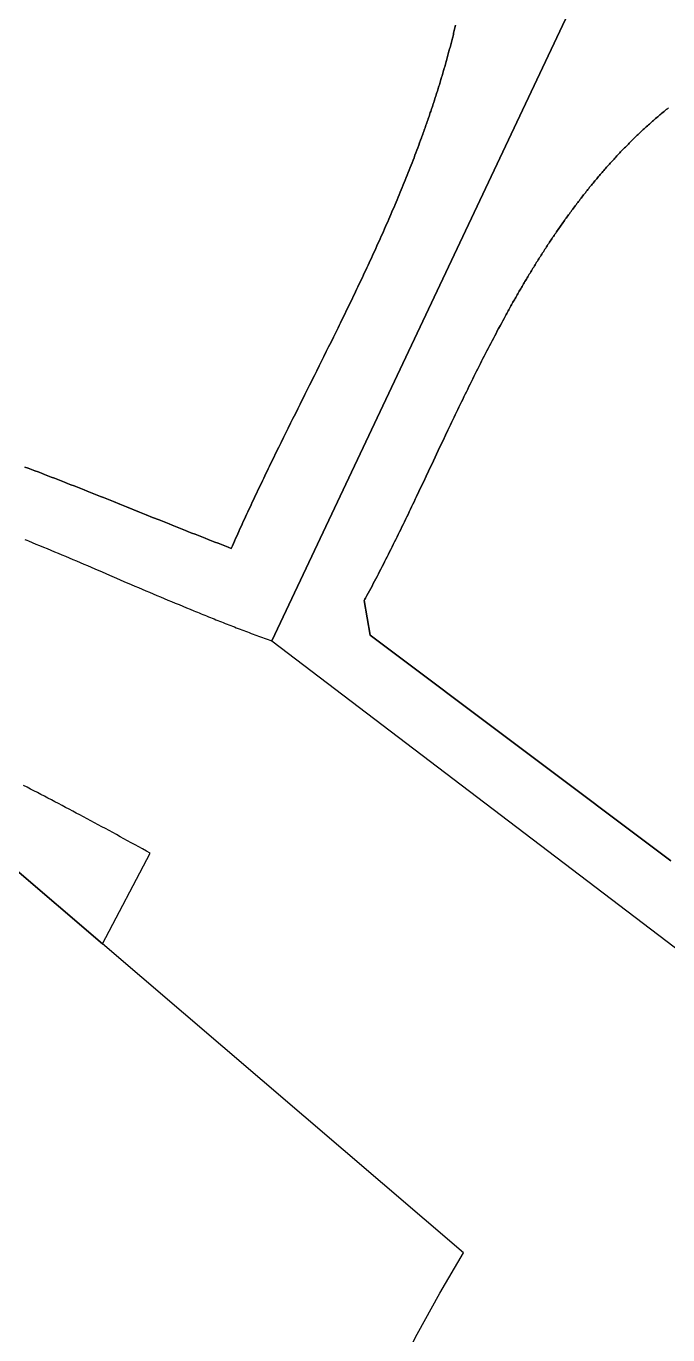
# Model space of a CAD drawing. Header units: millimetres. Extents: x -97041 to 275168, y -12500 to 263793.
# Drawn here: x -8419 to 24179, y 156245 to 222710 of the extents above; entities that cross this region are included whole.
import ezdxf

# ---------------------------------------------------------------- set-up
doc = ezdxf.new("R2010")
doc.units = ezdxf.units.MM
doc.layers.add('CLOSED_AREAS', color=7, linetype='Continuous')
doc.layers.add('REGION_HOLES', color=7, linetype='Continuous')

msp = doc.modelspace()

# ---------------------------------------------------------------- linework, layer by layer
at = {"layer": 'CLOSED_AREAS'}
for points in [[(-8481.854, 196640.053), (-8388.175, 196601.838), (-8294.526, 196563.552), (-8107.312, 196486.775), (-7920.207, 196409.736), (-7733.205, 196332.446), (-7546.303, 196254.918), (-7359.494, 196177.163), (-7172.774, 196099.194), (-6986.138, 196021.023), (-6799.58, 195942.662), (-6613.096, 195864.123), (-6426.68, 195785.42), (-6240.328, 195706.563), (-6054.034, 195627.564), (-5867.793, 195548.437), (-5681.601, 195469.193), (-5495.453, 195389.845), (-5309.342, 195310.404), (-5123.265, 195230.883), (-4937.216, 195151.294), (-4565.182, 194991.961), (-4193.201, 194832.501), (-3821.231, 194673.013), (-3449.233, 194513.594), (-3077.166, 194354.341), (-2891.094, 194274.808), (-2704.989, 194195.352), (-2518.848, 194115.987), (-2332.663, 194036.724), (-2146.432, 193957.576), (-1960.148, 193878.554), (-1773.806, 193799.672), (-1587.401, 193720.941), (-1400.929, 193642.373), (-1214.385, 193563.98), (-1027.762, 193485.776), (-841.057, 193407.771), (-654.264, 193329.978), (-467.378, 193252.41), (-280.394, 193175.077), (-93.307, 193097.994), (93.888, 193021.171), (187.527, 192982.861), (281.195, 192944.621), (374.893, 192906.452), (468.621, 192868.356), (562.38, 192830.335), (656.171, 192792.389), (749.993, 192754.52), (843.848, 192716.731), (937.736, 192679.021), (1031.658, 192641.394), (1125.615, 192603.85), (1219.607, 192566.392), (1313.635, 192529.019), (1407.699, 192491.735), (1501.801, 192454.54), (1595.94, 192417.437), (1690.117, 192380.425), (1784.334, 192343.508), (1878.59, 192306.687), (1972.886, 192269.963), (2067.223, 192233.337), (2161.602, 192196.812), (2256.023, 192160.388), (2350.486, 192124.068), (2444.993, 192087.852), (2539.544, 192051.743), (2634.14, 192015.741), (2728.781, 191979.849), (2823.468, 191944.068), (2918.201, 191908.399), (3012.981, 191872.844), (3107.81, 191837.404), (3202.687, 191802.082), (3297.612, 191766.877), (3392.588, 191731.793), (3487.614, 191696.83), (3582.691, 191661.991), (3677.819, 191627.275), (3773, 191592.686), (3868.233, 191558.225), (3963.52, 191523.892), (4058.862, 191489.691), (24035.664, 233793.507)], [(24035.664, 233793.507), (4058.862, 191489.691), (24916.993, 175625.76)], [(13395.439, 222756.968), (13379.61, 222690.427), (13363.683, 222623.926), (13347.658, 222557.465), (13331.536, 222491.045), (13315.317, 222424.665), (13299.002, 222358.325), (13282.59, 222292.025), (13266.082, 222225.765), (13249.478, 222159.544), (13232.779, 222093.363), (13215.986, 222027.221), (13199.097, 221961.118), (13182.114, 221895.055), (13165.037, 221829.03), (13147.867, 221763.044), (13130.603, 221697.097), (13113.246, 221631.188), (13095.797, 221565.318), (13078.255, 221499.486), (13060.621, 221433.692), (13042.896, 221367.936), (13025.079, 221302.218), (13007.172, 221236.537), (12989.173, 221170.894), (12971.085, 221105.289), (12952.906, 221039.72), (12934.638, 220974.189), (12916.28, 220908.695), (12897.834, 220843.238), (12879.299, 220777.817), (12860.675, 220712.433), (12841.964, 220647.085), (12823.165, 220581.774), (12804.279, 220516.499), (12785.305, 220451.26), (12766.245, 220386.056), (12747.099, 220320.889), (12727.867, 220255.757), (12708.549, 220190.661), (12689.146, 220125.6), (12669.658, 220060.574), (12650.085, 219995.583), (12630.428, 219930.627), (12610.687, 219865.706), (12590.863, 219800.819), (12570.955, 219735.967), (12550.964, 219671.15), (12530.891, 219606.366), (12510.735, 219541.617), (12490.497, 219476.901), (12470.178, 219412.22), (12449.778, 219347.572), (12429.296, 219282.957), (12408.734, 219218.376), (12388.091, 219153.829), (12367.369, 219089.314), (12346.567, 219024.832), (12325.686, 218960.384), (12304.726, 218895.968), (12283.687, 218831.584), (12262.57, 218767.233), (12241.375, 218702.914), (12220.102, 218638.627), (12198.752, 218574.373), (12177.325, 218510.15), (12155.822, 218445.959), (12134.242, 218381.799), (12112.587, 218317.671), (12090.855, 218253.574), (12069.049, 218189.509), (12047.167, 218125.474), (12025.211, 218061.471), (12003.181, 217997.498), (11981.077, 217933.556), (11958.899, 217869.644), (11936.648, 217805.762), (11914.323, 217741.911), (11891.927, 217678.09), (11869.458, 217614.299), (11846.917, 217550.538), (11824.305, 217486.806), (11801.621, 217423.104), (11778.866, 217359.431), (11756.041, 217295.787), (11733.146, 217232.173), (11710.18, 217168.587), (11687.145, 217105.03), (11664.041, 217041.502), (11617.626, 216914.532), (11570.938, 216787.674), (11523.98, 216660.929), (11476.754, 216534.294), (11429.263, 216407.769), (11381.51, 216281.353), (11333.497, 216155.044), (11285.227, 216028.842), (11236.703, 215902.745), (11187.928, 215776.753), (11138.903, 215650.863), (11089.632, 215525.076), (11040.118, 215399.389), (10990.362, 215273.802), (10940.369, 215148.314), (10890.139, 215022.923), (10839.677, 214897.629), (10788.985, 214772.43), (10738.065, 214647.326), (10686.92, 214522.314), (10635.553, 214397.395), (10583.966, 214272.567), (10532.163, 214147.828), (10480.145, 214023.178), (10427.916, 213898.616), (10375.478, 213774.14), (10322.834, 213649.75), (10269.987, 213525.444), (10216.938, 213401.221), (10163.692, 213277.081), (10110.249, 213153.021), (10056.615, 213029.041), (10002.79, 212905.14), (9948.777, 212781.316), (9894.58, 212657.569), (9840.201, 212533.897), (9785.642, 212410.3), (9730.906, 212286.776), (9675.997, 212163.324), (9620.916, 212039.943), (9565.666, 211916.632), (9510.25, 211793.39), (9454.671, 211670.216), (9398.931, 211547.108), (9343.033, 211424.065), (9286.979, 211301.087), (9230.773, 211178.172), (9174.417, 211055.319), (9117.914, 210932.527), (9061.266, 210809.796), (9004.475, 210687.123), (8947.546, 210564.507), (8890.48, 210441.949), (8833.28, 210319.446), (8775.948, 210196.997), (8718.488, 210074.601), (8660.902, 209952.258), (8603.193, 209829.966), (8545.363, 209707.723), (8487.415, 209585.53), (8429.352, 209463.384), (8371.176, 209341.285), (8312.89, 209219.232), (8254.497, 209097.223), (8196, 208975.257), (8137.4, 208853.333), (8078.702, 208731.451), (8019.907, 208609.608), (7961.018, 208487.805), (7902.037, 208366.039), (7842.968, 208244.31), (7783.814, 208122.616), (7724.576, 208000.957), (7665.257, 207879.331), (7605.861, 207757.738), (7546.39, 207636.176), (7486.846, 207514.643), (7427.232, 207393.14), (7307.806, 207150.215), (7188.132, 206907.393), (7068.233, 206664.665), (6948.129, 206422.021), (6827.843, 206179.453), (6707.394, 205936.952), (6586.806, 205694.509), (6466.098, 205452.115), (6345.293, 205209.762), (6224.412, 204967.44), (5982.507, 204482.855), (5740.554, 203998.29), (5498.724, 203513.675), (5377.909, 203271.325), (5257.189, 203028.937), (5136.585, 202786.5), (5016.119, 202544.006), (4895.812, 202301.446), (4775.686, 202058.812), (4655.762, 201816.094), (4536.061, 201573.283), (4416.605, 201330.371), (4356.975, 201208.874), (4297.414, 201087.349), (4237.926, 200965.793), (4178.512, 200844.207), (4119.175, 200722.589), (4059.918, 200600.938), (4000.743, 200479.253), (3941.654, 200357.532), (3882.653, 200235.775), (3823.742, 200113.98), (3764.925, 199992.147), (3706.203, 199870.274), (3647.58, 199748.36), (3589.059, 199626.404), (3530.641, 199504.406), (3472.33, 199382.363), (3414.128, 199260.274), (3356.038, 199138.14), (3298.063, 199015.957), (3240.205, 198893.727), (3182.468, 198771.446), (3124.852, 198649.115), (3067.363, 198526.732), (3010.001, 198404.296), (2952.77, 198281.805), (2895.672, 198159.26), (2838.71, 198036.658), (2781.887, 197913.998), (2725.206, 197791.281), (2668.668, 197668.503), (2612.277, 197545.665), (2556.036, 197422.764), (2499.946, 197299.801), (2444.012, 197176.774), (2388.234, 197053.681), (2332.617, 196930.522), (2277.163, 196807.296), (2221.874, 196684.001), (2166.753, 196560.637), (2111.803, 196437.202), (2057.027, 196313.695), (2002.426, 196190.115), (1835.26, 196253.946), (1668.177, 196317.98), (1501.176, 196382.211), (1334.253, 196446.631), (1167.405, 196511.232), (1000.63, 196576.007), (833.923, 196640.949), (667.283, 196706.051), (500.706, 196771.306), (334.189, 196836.705), (167.729, 196902.243), (1.324, 196967.912), (-165.031, 197033.703), (-331.337, 197099.612), (-497.598, 197165.629), (-663.818, 197231.747), (-829.998, 197297.96), (-996.141, 197364.261), (-1162.252, 197430.641), (-1328.333, 197497.094), (-1660.416, 197630.188), (-1992.415, 197763.486), (-2324.354, 197896.929), (-2656.257, 198030.459), (-3320.05, 198297.549), (-3651.989, 198430.992), (-3983.987, 198564.291), (-4316.07, 198697.386), (-4482.151, 198763.839), (-4648.262, 198830.22), (-4814.405, 198896.521), (-4980.585, 198962.734), (-5146.804, 199028.854), (-5313.065, 199094.871), (-5479.371, 199160.78), (-5645.725, 199226.573), (-5812.13, 199292.242), (-5978.59, 199357.781), (-6145.106, 199423.181), (-6311.683, 199488.437), (-6478.323, 199553.54), (-6645.029, 199618.483), (-6811.804, 199683.26), (-6978.651, 199747.862), (-7145.573, 199812.283), (-7312.574, 199876.515), (-7479.656, 199940.55), (-7646.822, 200004.383), (-7814.075, 200068.005), (-7981.419, 200131.41), (-8148.855, 200194.589), (-8316.388, 200257.536), (-8484.02, 200320.243)], [(-8484.02, 200320.243), (-8316.388, 200257.536), (-8148.855, 200194.589), (-7981.419, 200131.41), (-7814.075, 200068.005), (-7646.822, 200004.383), (-7479.656, 199940.55), (-7312.574, 199876.515), (-7145.573, 199812.283), (-6978.651, 199747.862), (-6811.804, 199683.26), (-6645.029, 199618.483), (-6478.323, 199553.54), (-6311.683, 199488.437), (-6145.106, 199423.181), (-5978.59, 199357.781), (-5812.13, 199292.242), (-5645.725, 199226.573), (-5479.371, 199160.78), (-5313.065, 199094.871), (-5146.804, 199028.854), (-4980.585, 198962.734), (-4814.405, 198896.521), (-4648.262, 198830.22), (-4482.151, 198763.839), (-4316.07, 198697.386), (-3983.987, 198564.291), (-3651.989, 198430.992), (-3320.05, 198297.549), (-2656.257, 198030.459), (-2324.354, 197896.929), (-1992.415, 197763.486), (-1660.416, 197630.188), (-1328.333, 197497.094), (-1162.252, 197430.641), (-996.141, 197364.261), (-829.998, 197297.96), (-663.818, 197231.747), (-497.598, 197165.629), (-331.337, 197099.612), (-165.031, 197033.703), (1.324, 196967.912), (167.729, 196902.243), (334.189, 196836.705), (500.706, 196771.306), (667.283, 196706.051), (833.923, 196640.949), (1000.63, 196576.007), (1167.405, 196511.232), (1334.253, 196446.631), (1501.176, 196382.211), (1668.177, 196317.98), (1835.26, 196253.946), (2002.426, 196190.115), (2057.027, 196313.695), (2111.803, 196437.202), (2166.753, 196560.637), (2221.874, 196684.001), (2277.163, 196807.296), (2332.617, 196930.522), (2388.234, 197053.681), (2444.012, 197176.774), (2499.946, 197299.801), (2556.036, 197422.764), (2612.277, 197545.665), (2668.668, 197668.503), (2725.206, 197791.281), (2781.887, 197913.998), (2838.71, 198036.658), (2895.672, 198159.26), (2952.77, 198281.805), (3010.001, 198404.296), (3067.363, 198526.732), (3124.852, 198649.115), (3182.468, 198771.446), (3240.205, 198893.727), (3298.063, 199015.957), (3356.038, 199138.14), (3414.128, 199260.274), (3472.33, 199382.363), (3530.641, 199504.406), (3589.059, 199626.404), (3647.58, 199748.36), (3706.203, 199870.274), (3764.925, 199992.147), (3823.742, 200113.98), (3882.653, 200235.775), (3941.654, 200357.532), (4000.743, 200479.253), (4059.918, 200600.938), (4119.175, 200722.589), (4178.512, 200844.207), (4237.926, 200965.793), (4297.414, 201087.349), (4356.975, 201208.874), (4416.605, 201330.371), (4536.061, 201573.283), (4655.762, 201816.094), (4775.686, 202058.812), (4895.812, 202301.446), (5016.119, 202544.006), (5136.585, 202786.5), (5257.189, 203028.937), (5377.909, 203271.325), (5498.724, 203513.675), (5740.554, 203998.29), (5982.507, 204482.855), (6224.412, 204967.44), (6345.293, 205209.762), (6466.098, 205452.115), (6586.806, 205694.509), (6707.394, 205936.952), (6827.843, 206179.453), (6948.129, 206422.021), (7068.233, 206664.665), (7188.132, 206907.393), (7307.806, 207150.215), (7427.232, 207393.14), (7486.846, 207514.643), (7546.39, 207636.176), (7605.861, 207757.738), (7665.257, 207879.331), (7724.576, 208000.957), (7783.814, 208122.616), (7842.968, 208244.31), (7902.037, 208366.039), (7961.018, 208487.805), (8019.907, 208609.608), (8078.702, 208731.451), (8137.4, 208853.333), (8196, 208975.257), (8254.497, 209097.223), (8312.89, 209219.232), (8371.176, 209341.285), (8429.352, 209463.384), (8487.415, 209585.53), (8545.363, 209707.723), (8603.193, 209829.966), (8660.902, 209952.258), (8718.488, 210074.601), (8775.948, 210196.997), (8833.28, 210319.446), (8890.48, 210441.949), (8947.546, 210564.507), (9004.475, 210687.123), (9061.266, 210809.796), (9117.914, 210932.527), (9174.417, 211055.319), (9230.773, 211178.172), (9286.979, 211301.087), (9343.033, 211424.065), (9398.931, 211547.108), (9454.671, 211670.216), (9510.25, 211793.39), (9565.666, 211916.632), (9620.916, 212039.943), (9675.997, 212163.324), (9730.906, 212286.776), (9785.642, 212410.3), (9840.201, 212533.897), (9894.58, 212657.569), (9948.777, 212781.316), (10002.79, 212905.14), (10056.615, 213029.041), (10110.249, 213153.021), (10163.692, 213277.081), (10216.938, 213401.221), (10269.987, 213525.444), (10322.834, 213649.75), (10375.478, 213774.14), (10427.916, 213898.616), (10480.145, 214023.178), (10532.163, 214147.828), (10583.966, 214272.567), (10635.553, 214397.395), (10686.92, 214522.314), (10738.065, 214647.326), (10788.985, 214772.43), (10839.677, 214897.629), (10890.139, 215022.923), (10940.369, 215148.314), (10990.362, 215273.802), (11040.118, 215399.389), (11089.632, 215525.076), (11138.903, 215650.863), (11187.928, 215776.753), (11236.703, 215902.745), (11285.227, 216028.842), (11333.497, 216155.044), (11381.51, 216281.353), (11429.263, 216407.769), (11476.754, 216534.294), (11523.98, 216660.929), (11570.938, 216787.674), (11617.626, 216914.532), (11664.041, 217041.502), (11687.145, 217105.03), (11710.18, 217168.587), (11733.146, 217232.173), (11756.041, 217295.787), (11778.866, 217359.431), (11801.621, 217423.104), (11824.305, 217486.806), (11846.917, 217550.538), (11869.458, 217614.299), (11891.927, 217678.09), (11914.323, 217741.911), (11936.648, 217805.762), (11958.899, 217869.644), (11981.077, 217933.556), (12003.181, 217997.498), (12025.211, 218061.471), (12047.167, 218125.474), (12069.049, 218189.509), (12090.855, 218253.574), (12112.587, 218317.671), (12134.242, 218381.799), (12155.822, 218445.959), (12177.325, 218510.15), (12198.752, 218574.373), (12220.102, 218638.627), (12241.375, 218702.914), (12262.57, 218767.233), (12283.687, 218831.584), (12304.726, 218895.968), (12325.686, 218960.384), (12346.567, 219024.832), (12367.369, 219089.314), (12388.091, 219153.829), (12408.734, 219218.376), (12429.296, 219282.957), (12449.778, 219347.572), (12470.178, 219412.22), (12490.497, 219476.901), (12510.735, 219541.617), (12530.891, 219606.366), (12550.964, 219671.15), (12570.955, 219735.967), (12590.863, 219800.819), (12610.687, 219865.706), (12630.428, 219930.627), (12650.085, 219995.583), (12669.658, 220060.574), (12689.146, 220125.6), (12708.549, 220190.661), (12727.867, 220255.757), (12747.099, 220320.889), (12766.245, 220386.056), (12785.305, 220451.26), (12804.279, 220516.499), (12823.165, 220581.774), (12841.964, 220647.085), (12860.675, 220712.433), (12879.299, 220777.817), (12897.834, 220843.238), (12916.28, 220908.695), (12934.638, 220974.189), (12952.906, 221039.72), (12971.085, 221105.289), (12989.173, 221170.894), (13007.172, 221236.537), (13025.079, 221302.218), (13042.896, 221367.936), (13060.621, 221433.692), (13078.255, 221499.486), (13095.797, 221565.318), (13113.246, 221631.188), (13130.603, 221697.097), (13147.867, 221763.044), (13165.037, 221829.03), (13182.114, 221895.055), (13199.097, 221961.118), (13215.986, 222027.221), (13232.779, 222093.363), (13249.478, 222159.544), (13266.082, 222225.765), (13282.59, 222292.025), (13299.002, 222358.325), (13315.317, 222424.665), (13331.536, 222491.045), (13347.658, 222557.465), (13363.683, 222623.926), (13379.61, 222690.427), (13395.439, 222756.968)], [(24209.523, 218562.982), (24154.507, 218518.486), (24099.645, 218473.843), (24044.936, 218429.053), (23990.378, 218384.117), (23935.972, 218339.037), (23881.718, 218293.811), (23827.614, 218248.44), (23773.66, 218202.926), (23719.855, 218157.269), (23666.2, 218111.468), (23612.694, 218065.526), (23559.336, 218019.441), (23506.126, 217973.216), (23453.063, 217926.849), (23400.146, 217880.343), (23347.376, 217833.697), (23294.752, 217786.911), (23242.273, 217739.987), (23189.939, 217692.925), (23137.75, 217645.725), (23085.704, 217598.389), (23033.802, 217550.915), (22982.043, 217503.306), (22930.426, 217455.561), (22878.951, 217407.682), (22827.617, 217359.668), (22776.425, 217311.519), (22725.373, 217263.238), (22674.461, 217214.824), (22623.689, 217166.277), (22573.056, 217117.599), (22522.561, 217068.789), (22472.204, 217019.848), (22421.986, 216970.778), (22371.904, 216921.577), (22321.959, 216872.248), (22272.15, 216822.789), (22222.476, 216773.203), (22172.938, 216723.489), (22123.535, 216673.648), (22074.266, 216623.68), (22025.131, 216573.586), (21976.129, 216523.367), (21927.26, 216473.023), (21878.523, 216422.554), (21829.918, 216371.961), (21781.444, 216321.245), (21733.102, 216270.406), (21684.889, 216219.444), (21636.807, 216168.361), (21588.854, 216117.157), (21541.03, 216065.831), (21493.334, 216014.386), (21445.767, 215962.82), (21398.327, 215911.135), (21351.014, 215859.332), (21303.827, 215807.41), (21256.767, 215755.371), (21209.832, 215703.215), (21163.022, 215650.942), (21116.337, 215598.553), (21069.776, 215546.048), (21023.338, 215493.429), (20977.024, 215440.694), (20930.832, 215387.846), (20884.763, 215334.885), (20838.815, 215281.81), (20792.989, 215228.623), (20747.283, 215175.324), (20701.698, 215121.914), (20656.232, 215068.393), (20610.886, 215014.762), (20565.659, 214961.02), (20520.55, 214907.17), (20475.558, 214853.211), (20430.684, 214799.143), (20385.928, 214744.968), (20341.287, 214690.686), (20296.762, 214636.297), (20252.353, 214581.802), (20208.059, 214527.201), (20163.879, 214472.495), (20119.814, 214417.685), (20075.861, 214362.771), (20032.022, 214307.753), (19988.296, 214252.632), (19944.681, 214197.408), (19901.178, 214142.083), (19857.787, 214086.657), (19814.505, 214031.129), (19771.334, 213975.501), (19728.273, 213919.773), (19685.321, 213863.946), (19642.477, 213808.021), (19599.742, 213751.996), (19557.115, 213695.875), (19514.594, 213639.655), (19472.181, 213583.34), (19429.874, 213526.928), (19387.673, 213470.42), (19345.576, 213413.818), (19303.585, 213357.12), (19261.698, 213300.329), (19219.916, 213243.444), (19178.236, 213186.466), (19136.659, 213129.396), (19095.185, 213072.233), (19053.813, 213014.979), (19012.542, 212957.635), (18971.372, 212900.2), (18930.303, 212842.675), (18889.334, 212785.06), (18848.464, 212727.357), (18807.694, 212669.565), (18767.022, 212611.686), (18726.448, 212553.719), (18685.971, 212495.666), (18645.592, 212437.527), (18605.31, 212379.301), (18565.123, 212320.991), (18525.033, 212262.596), (18485.037, 212204.117), (18445.136, 212145.554), (18405.33, 212086.909), (18365.617, 212028.18), (18325.997, 211969.37), (18286.471, 211910.478), (18247.036, 211851.505), (18207.694, 211792.452), (18168.443, 211733.319), (18129.282, 211674.106), (18090.212, 211614.815), (18051.232, 211555.445), (18012.342, 211495.998), (17973.54, 211436.473), (17934.827, 211376.871), (17896.201, 211317.193), (17857.664, 211257.44), (17819.213, 211197.611), (17780.849, 211137.708), (17742.57, 211077.73), (17704.378, 211017.679), (17666.27, 210957.554), (17628.247, 210897.357), (17590.308, 210837.088), (17552.453, 210776.748), (17514.681, 210716.336), (17476.992, 210655.854), (17439.385, 210595.302), (17401.859, 210534.681), (17364.415, 210473.99), (17327.051, 210413.232), (17289.768, 210352.405), (17252.565, 210291.511), (17215.44, 210230.551), (17178.395, 210169.524), (17141.428, 210108.431), (17104.539, 210047.273), (17067.727, 209986.05), (17030.992, 209924.763), (16994.334, 209863.412), (16957.751, 209801.999), (16921.244, 209740.522), (16884.812, 209678.984), (16848.454, 209617.384), (16812.17, 209555.723), (16775.96, 209494.001), (16739.823, 209432.22), (16703.758, 209370.378), (16667.765, 209308.478), (16631.844, 209246.52), (16595.995, 209184.504), (16560.215, 209122.43), (16524.506, 209060.299), (16488.867, 208998.112), (16453.296, 208935.87), (16417.795, 208873.572), (16382.361, 208811.219), (16346.995, 208748.812), (16311.697, 208686.351), (16276.465, 208623.837), (16241.3, 208561.271), (16206.2, 208498.652), (16171.166, 208435.981), (16136.197, 208373.26), (16101.291, 208310.488), (16066.45, 208247.666), (16031.672, 208184.795), (15996.957, 208121.874), (15962.305, 208058.905), (15927.714, 207995.888), (15893.185, 207932.824), (15858.717, 207869.713), (15789.962, 207743.351), (15721.444, 207616.809), (15653.161, 207490.09), (15585.109, 207363.197), (15517.283, 207236.136), (15449.68, 207108.911), (15382.295, 206981.525), (15315.126, 206853.983), (15248.168, 206726.289), (15181.417, 206598.447), (15114.869, 206470.462), (15048.521, 206342.337), (14982.368, 206214.077), (14916.408, 206085.686), (14850.635, 205957.169), (14785.047, 205828.529), (14719.639, 205699.77), (14654.407, 205570.897), (14589.348, 205441.915), (14524.457, 205312.826), (14459.732, 205183.636), (14395.167, 205054.348), (14330.76, 204924.968), (14266.505, 204795.498), (14202.401, 204665.943), (14138.441, 204536.308), (14074.624, 204406.596), (14010.944, 204276.812), (13947.399, 204146.96), (13883.983, 204017.044), (13820.694, 203887.068), (13757.527, 203757.037), (13694.479, 203626.954), (13631.545, 203496.825), (13568.722, 203366.652), (13506.007, 203236.441), (13443.394, 203106.195), (13380.881, 202975.919), (13318.463, 202845.617), (13256.137, 202715.293), (13193.898, 202584.951), (13131.743, 202454.596), (13007.67, 202193.861), (12883.886, 201933.122), (12760.36, 201672.413), (12637.061, 201411.768), (12513.96, 201151.219), (12268.222, 200630.545), (12022.901, 200110.661), (11900.319, 199851.099), (11777.749, 199591.834), (11655.159, 199332.902), (11532.52, 199074.334), (11409.799, 198816.166), (11348.398, 198687.241), (11286.966, 198558.429), (11225.498, 198429.733), (11163.99, 198301.158), (11102.439, 198172.708), (11040.841, 198044.387), (10979.191, 197916.199), (10917.487, 197788.148), (10855.724, 197660.239), (10793.898, 197532.476), (10732.005, 197404.863), (10670.042, 197277.404), (10608.005, 197150.103), (10545.89, 197022.965), (10483.693, 196895.994), (10421.409, 196769.193), (10359.037, 196642.568), (10296.57, 196516.122), (10234.006, 196389.86), (10171.341, 196263.785), (10108.571, 196137.903), (10045.692, 196012.216), (9982.7, 195886.73), (9919.592, 195761.448), (9856.362, 195636.375), (9793.009, 195511.515), (9729.527, 195386.871), (9665.913, 195262.45), (9602.163, 195138.253), (9538.273, 195014.287), (9474.24, 194890.554), (9410.059, 194767.059), (9345.726, 194643.806), (9281.239, 194520.8), (9216.592, 194398.045), (9151.782, 194275.544), (9086.806, 194153.302), (9021.659, 194031.324), (8956.337, 193909.613), (8890.837, 193788.173), (8825.154, 193667.01), (8792.243, 193606.533), (8759.286, 193546.126), (9053.062, 191783.467), (24329.44, 180326.184)], [(-9132.11, 180030.18), (-4547.633, 176107.982), (-2120.144, 180707.472), (-2312.896, 180813.958), (-2505.085, 180919.957), (-2696.713, 181025.472), (-2887.783, 181130.501), (-3078.298, 181235.046), (-3268.26, 181339.107), (-3457.672, 181442.684), (-3646.535, 181545.777), (-3834.854, 181648.387), (-4022.63, 181750.515), (-4209.865, 181852.16), (-4396.563, 181953.323), (-4582.725, 182054.004), (-4768.355, 182154.204), (-4953.454, 182253.923), (-5138.026, 182353.161), (-5322.072, 182451.919), (-5505.596, 182550.197), (-5688.599, 182647.995), (-5871.085, 182745.315), (-6053.056, 182842.155), (-6234.514, 182938.517), (-6415.463, 183034.401), (-6595.903, 183129.807), (-6775.839, 183224.735), (-6955.272, 183319.187), (-7134.204, 183413.162), (-7312.64, 183506.66), (-7490.58, 183599.683), (-7668.028, 183692.23), (-7844.986, 183784.301), (-8021.457, 183875.898), (-8197.442, 183967.02), (-8372.945, 184057.668), (-8547.969, 184147.842)], [(10383.767, 154162.854), (11452.706, 156283.686), (12590.036, 158368.648), (13794.548, 160415.536), (-4547.633, 176107.982), (-9132.11, 180030.18), (-9144.966, 180000.177), (-9802.212, 178466.356), (-10564.959, 176686.326), (-11896.554, 173300.879), (-12828.08, 170736.343), (-13979.641, 167285.502), (-15026.858, 163801.579), (-15968.773, 160287.721), (-16804.555, 156747.119), (-17533.431, 153182.973)]]:
    msp.add_lwpolyline(points, dxfattribs=at)
at = {"layer": 'REGION_HOLES'}
msp.add_lwpolyline([(24329.44, 180326.184), (9053.062, 191783.467), (8759.286, 193546.126), (8792.243, 193606.533), (8825.154, 193667.01), (8890.837, 193788.173), (8956.337, 193909.613), (9021.659, 194031.324), (9086.806, 194153.302), (9151.782, 194275.544), (9216.592, 194398.045), (9281.239, 194520.8), (9345.726, 194643.806), (9410.059, 194767.059), (9474.24, 194890.554), (9538.273, 195014.287), (9602.163, 195138.253), (9665.913, 195262.45), (9729.527, 195386.871), (9793.009, 195511.515), (9856.362, 195636.375), (9919.592, 195761.448), (9982.7, 195886.73), (10045.692, 196012.216), (10108.571, 196137.903), (10171.341, 196263.785), (10234.006, 196389.86), (10296.57, 196516.122), (10359.037, 196642.568), (10421.409, 196769.193), (10483.693, 196895.994), (10545.89, 197022.965), (10608.005, 197150.103), (10670.042, 197277.404), (10732.005, 197404.863), (10793.898, 197532.476), (10855.724, 197660.239), (10917.487, 197788.148), (10979.191, 197916.199), (11040.841, 198044.387), (11102.439, 198172.708), (11163.99, 198301.158), (11225.498, 198429.733), (11286.966, 198558.429), (11348.398, 198687.241), (11409.799, 198816.166), (11532.52, 199074.334), (11655.159, 199332.902), (11777.749, 199591.834), (11900.319, 199851.099), (12022.901, 200110.661), (12268.222, 200630.545), (12513.96, 201151.219), (12637.061, 201411.768), (12760.36, 201672.413), (12883.886, 201933.122), (13007.67, 202193.861), (13131.743, 202454.596), (13193.898, 202584.951), (13256.137, 202715.293), (13318.463, 202845.617), (13380.881, 202975.919), (13443.394, 203106.195), (13506.007, 203236.441), (13568.722, 203366.652), (13631.545, 203496.825), (13694.479, 203626.954), (13757.527, 203757.037), (13820.694, 203887.068), (13883.983, 204017.044), (13947.399, 204146.96), (14010.944, 204276.812), (14074.624, 204406.596), (14138.441, 204536.308), (14202.401, 204665.943), (14266.505, 204795.498), (14330.76, 204924.968), (14395.167, 205054.348), (14459.732, 205183.636), (14524.457, 205312.826), (14589.348, 205441.915), (14654.407, 205570.897), (14719.639, 205699.77), (14785.047, 205828.529), (14850.635, 205957.169), (14916.408, 206085.686), (14982.368, 206214.077), (15048.521, 206342.337), (15114.869, 206470.462), (15181.417, 206598.447), (15248.168, 206726.289), (15315.126, 206853.983), (15382.295, 206981.525), (15449.68, 207108.911), (15517.283, 207236.136), (15585.109, 207363.197), (15653.161, 207490.09), (15721.444, 207616.809), (15789.962, 207743.351), (15858.717, 207869.713), (15893.185, 207932.824), (15927.714, 207995.888), (15962.305, 208058.905), (15996.957, 208121.874), (16031.672, 208184.795), (16066.45, 208247.666), (16101.291, 208310.488), (16136.197, 208373.26), (16171.166, 208435.981), (16206.2, 208498.652), (16241.3, 208561.271), (16276.465, 208623.837), (16311.697, 208686.351), (16346.995, 208748.812), (16382.361, 208811.219), (16417.795, 208873.572), (16453.296, 208935.87), (16488.867, 208998.112), (16524.506, 209060.299), (16560.215, 209122.43), (16595.995, 209184.504), (16631.844, 209246.52), (16667.765, 209308.478), (16703.758, 209370.378), (16739.823, 209432.22), (16775.96, 209494.001), (16812.17, 209555.723), (16848.454, 209617.384), (16884.812, 209678.984), (16921.244, 209740.522), (16957.751, 209801.999), (16994.334, 209863.412), (17030.992, 209924.763), (17067.727, 209986.05), (17104.539, 210047.273), (17141.428, 210108.431), (17178.395, 210169.524), (17215.44, 210230.551), (17252.565, 210291.511), (17289.768, 210352.405), (17327.051, 210413.232), (17364.415, 210473.99), (17401.859, 210534.681), (17439.385, 210595.302), (17476.992, 210655.854), (17514.681, 210716.336), (17552.453, 210776.748), (17590.308, 210837.088), (17628.247, 210897.357), (17666.27, 210957.554), (17704.378, 211017.679), (17742.57, 211077.73), (17780.849, 211137.708), (17819.213, 211197.611), (17857.664, 211257.44), (17896.201, 211317.193), (17934.827, 211376.871), (17973.54, 211436.473), (18012.342, 211495.998), (18051.232, 211555.445), (18090.212, 211614.815), (18129.282, 211674.106), (18168.443, 211733.319), (18207.694, 211792.452), (18247.036, 211851.505), (18286.471, 211910.478), (18325.997, 211969.37), (18365.617, 212028.18), (18405.33, 212086.909), (18445.136, 212145.554), (18485.037, 212204.117), (18525.033, 212262.596), (18565.123, 212320.991), (18605.31, 212379.301), (18645.592, 212437.527), (18685.971, 212495.666), (18726.448, 212553.719), (18767.022, 212611.686), (18807.694, 212669.565), (18848.464, 212727.357), (18889.334, 212785.06), (18930.303, 212842.675), (18971.372, 212900.2), (19012.542, 212957.635), (19053.813, 213014.979), (19095.185, 213072.233), (19136.659, 213129.396), (19178.236, 213186.466), (19219.916, 213243.444), (19261.698, 213300.329), (19303.585, 213357.12), (19345.576, 213413.818), (19387.673, 213470.42), (19429.874, 213526.928), (19472.181, 213583.34), (19514.594, 213639.655), (19557.115, 213695.875), (19599.742, 213751.996), (19642.477, 213808.021), (19685.321, 213863.946), (19728.273, 213919.773), (19771.334, 213975.501), (19814.505, 214031.129), (19857.787, 214086.657), (19901.178, 214142.083), (19944.681, 214197.408), (19988.296, 214252.632), (20032.022, 214307.753), (20075.861, 214362.771), (20119.814, 214417.685), (20163.879, 214472.495), (20208.059, 214527.201), (20252.353, 214581.802), (20296.762, 214636.297), (20341.287, 214690.686), (20385.928, 214744.968), (20430.684, 214799.143), (20475.558, 214853.211), (20520.55, 214907.17), (20565.659, 214961.02), (20610.886, 215014.762), (20656.232, 215068.393), (20701.698, 215121.914), (20747.283, 215175.324), (20792.989, 215228.623), (20838.815, 215281.81), (20884.763, 215334.885), (20930.832, 215387.846), (20977.024, 215440.694), (21023.338, 215493.429), (21069.776, 215546.048), (21116.337, 215598.553), (21163.022, 215650.942), (21209.832, 215703.215), (21256.767, 215755.371), (21303.827, 215807.41), (21351.014, 215859.332), (21398.327, 215911.135), (21445.767, 215962.82), (21493.334, 216014.386), (21541.03, 216065.831), (21588.854, 216117.157), (21636.807, 216168.361), (21684.889, 216219.444), (21733.102, 216270.406), (21781.444, 216321.245), (21829.918, 216371.961), (21878.523, 216422.554), (21927.26, 216473.023), (21976.129, 216523.367), (22025.131, 216573.586), (22074.266, 216623.68), (22123.535, 216673.648), (22172.938, 216723.489), (22222.476, 216773.203), (22272.15, 216822.789), (22321.959, 216872.248), (22371.904, 216921.577), (22421.986, 216970.778), (22472.204, 217019.848), (22522.561, 217068.789), (22573.056, 217117.599), (22623.689, 217166.277), (22674.461, 217214.824), (22725.373, 217263.238), (22776.425, 217311.519), (22827.617, 217359.668), (22878.951, 217407.682), (22930.426, 217455.561), (22982.043, 217503.306), (23033.802, 217550.915), (23085.704, 217598.389), (23137.75, 217645.725), (23189.939, 217692.925), (23242.273, 217739.987), (23294.752, 217786.911), (23347.376, 217833.697), (23400.146, 217880.343), (23453.063, 217926.849), (23506.126, 217973.216), (23559.336, 218019.441), (23612.694, 218065.526), (23666.2, 218111.468), (23719.855, 218157.269), (23773.66, 218202.926), (23827.614, 218248.44), (23881.718, 218293.811), (23935.972, 218339.037), (23990.378, 218384.117), (24044.936, 218429.053), (24099.645, 218473.843), (24154.507, 218518.486), (24209.523, 218562.982)], dxfattribs=at)

doc.saveas('drawing.dxf')
